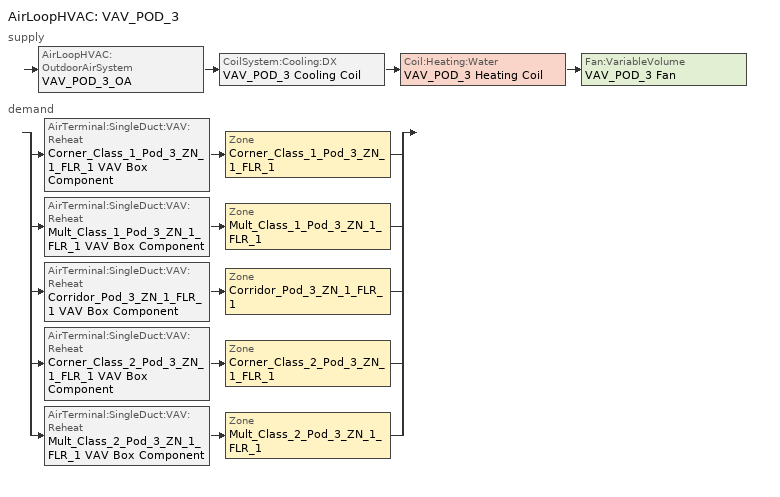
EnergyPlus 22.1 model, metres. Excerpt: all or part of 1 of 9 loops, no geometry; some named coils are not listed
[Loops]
AirLoopHVAC 'VAV_POD_3'
 supply: AirLoopHVAC:OutdoorAirSystem 'VAV_POD_3_OA' > CoilSystem:Cooling:DX 'VAV_POD_3 Cooling Coil' > Coil:Heating:Water 'VAV_POD_3 Heating Coil' > Fan:VariableVolume 'VAV_POD_3 Fan'
 demand: split
  | AirTerminal:SingleDuct:VAV:Reheat 'Corner_Class_1_Pod_3_ZN_1_FLR_1 VAV Box Component' > Zone 'Corner_Class_1_Pod_3_ZN_1_FLR_1'
  | AirTerminal:SingleDuct:VAV:Reheat 'Mult_Class_1_Pod_3_ZN_1_FLR_1 VAV Box Component' > Zone 'Mult_Class_1_Pod_3_ZN_1_FLR_1'
  | AirTerminal:SingleDuct:VAV:Reheat 'Corridor_Pod_3_ZN_1_FLR_1 VAV Box Component' > Zone 'Corridor_Pod_3_ZN_1_FLR_1'
  | AirTerminal:SingleDuct:VAV:Reheat 'Corner_Class_2_Pod_3_ZN_1_FLR_1 VAV Box Component' > Zone 'Corner_Class_2_Pod_3_ZN_1_FLR_1'
  | AirTerminal:SingleDuct:VAV:Reheat 'Mult_Class_2_Pod_3_ZN_1_FLR_1 VAV Box Component' > Zone 'Mult_Class_2_Pod_3_ZN_1_FLR_1'
[DesignSpecification:ZoneAirDistribution] Zone Air Distribution Effectiveness in Cooling Mode=1; Zone Air Distribution Effectiveness in Heating Mode=1
Name | Minimum Zone Ventilation Efficiency
VAV_Zone_AirDistribution | 0.6
CM DSZAD Building
[Sizing:System]
VAV_POD_3: Type of Load to Size On=Sensible; Design Outdoor Air Flow Rate {m3/s}=3.19887; Central Heating Maximum System Air Flow Ratio=0.3; Preheat Design Temperature {C}=7; Preheat Design Humidity Ratio {kgWater/kgDryAir}=0.008; Precool Design Temperature {C}=12.8; Precool Design Humidity Ratio {kgWater/kgDryAir}=0.008; Central Cooling Design Supply Air Temperature {C}=12.8; Central Heating Design Supply Air Temperature {C}=12.8; Type of Zone Sum to Use=Coincident; 100% Outdoor Air in Cooling=No; 100% Outdoor Air in Heating=No; Central Cooling Design Supply Air Humidity Ratio {kgWater/kgDryAir}=0.0085; Central Heating Design Supply Air Humidity Ratio {kgWater/kgDryAir}=0.008; Cooling Supply Air Flow Rate Method=DesignDay; Cooling Supply Air Flow Rate {m3/s}=0; Heating Supply Air Flow Rate Method=DesignDay; Heating Supply Air Flow Rate {m3/s}=0; System Outdoor Air Method=ZoneSum
[AirLoopHVAC]
VAV_POD_3: Design Supply Air Flow Rate {m3/s}=AUTOSIZE
[SetpointManager:Warmest]
VAV_POD_3 Supply Air Temperature Manager: Control Variable=Temperature; HVAC Air Loop=VAV_POD_3; Minimum Setpoint Temperature {C}=12.8; Maximum Setpoint Temperature {C}=15.6; Strategy=MaximumTemperature; Setpoint Node or NodeList=VAV_POD_3 Supply Equipment Outlet Node
[SetpointManager:MixedAir] Control Variable=Temperature
Name | Setpoint Node or NodeList
VAV_POD_3_CoolC SAT Manager | VAV_POD_3_CoolC-VAV_POD_3_HeatCNode
VAV_POD_3_HeatC MixedAir Manager | VAV_POD_3_HeatC-VAV_POD_3 FanNode
VAV_POD_3_OAMixed Air Temp Manager | VAV_POD_3_OA-VAV_POD_3_CoolCNode
[Controller:OutdoorAir]
VAV_POD_3_OA_Controller: Minimum Outdoor Air Flow Rate {m3/s}=AUTOSIZE; Maximum Outdoor Air Flow Rate {m3/s}=AUTOSIZE; Economizer Control Type=DifferentialDryBulb; Economizer Control Action Type=ModulateFlow; Lockout Type=LockoutWithHeating; Minimum Limit Type=FixedMinimum; Minimum Outdoor Air Schedule=MinOA_MotorizedDamper_Sched; Mechanical Ventilation Controller=VAV_POD_3_DCV; Heat Recovery Bypass Control Type=BypassWhenOAFlowGreaterThanMinimum
[CoilSystem:Cooling:DX]
VAV_POD_3 Cooling Coil: Availability Schedule=Always_On; Cooling Coil=VAV_POD_3 Cooling Coil
[Fan:VariableVolume]
VAV_POD_3 Fan: Availability Schedule=HVACOperationSchd; Fan Total Efficiency=0.6045; Pressure Rise {Pa}=1389.42; Maximum Flow Rate {m3/s}=AUTOSIZE; Fan Power Minimum Flow Rate Input Method=Fraction; Fan Power Minimum Flow Fraction=0.25; Motor Efficiency=0.93; Motor In Airstream Fraction=1; Fan Power Coefficient 1=0.0408; Fan Power Coefficient 2=0.088; Fan Power Coefficient 3=-0.0729; Fan Power Coefficient 4=0.9437; Fan Power Coefficient 5=0
[SetpointManager:OutdoorAirPretreat]
VAV_POD_3 Heat Exchanger Supply Air Temp Manager: Control Variable=Temperature; Minimum Setpoint Temperature {C}=-99; Maximum Setpoint Temperature {C}=99; Minimum Setpoint Humidity Ratio {kgWater/kgDryAir}=0.00001; Maximum Setpoint Humidity Ratio {kgWater/kgDryAir}=1; Setpoint Node or NodeList=VAV_POD_3 Heat Recovery Outlet Node
[HeatExchanger:AirToAir:SensibleAndLatent]
VAV_POD_3 OA Heat Recovery: Availability Schedule=Always_On; Nominal Supply Air Flow Rate {m3/s}=AUTOSIZE; Sensible Effectiveness at 100% Heating Air Flow=0.7; Latent Effectiveness at 100% Heating Air Flow=0.6; Sensible Effectiveness at 75% Heating Air Flow=0.7; Latent Effectiveness at 75% Heating Air Flow=0.6; Sensible Effectiveness at 100% Cooling Air Flow=0.75; Latent Effectiveness at 100% Cooling Air Flow=0.6; Sensible Effectiveness at 75% Cooling Air Flow=0.75; Latent Effectiveness at 75% Cooling Air Flow=0.6; Nominal Electric Power {W}=2345.21; Supply Air Outlet Temperature Control=Yes; Heat Exchanger Type=Rotary; Frost Control Type=ExhaustOnly; Threshold Temperature {C}=-23.3; Initial Defrost Time Fraction=0.167; Rate of Defrost Time Fraction Increase {1/K}=1.44
[Controller:MechanicalVentilation]
VAV_POD_3_DCV: Availability Schedule=MinOA_MotorizedDamper_Sched; Demand Controlled Ventilation=Yes; System Outdoor Air Method=ZoneSum; Zone 1=Corner_Class_1_Pod_3_ZN_1_FLR_1; Design Specification Outdoor Air Object Name 1=SZ DSOA Corner_Class_1_Pod_3_ZN_1_FLR_1; Design Specification Zone Air Distribution Object Name 1=CM DSZAD Building; Zone 2=Mult_Class_1_Pod_3_ZN_1_FLR_1; Design Specification Outdoor Air Object Name 2=SZ DSOA Mult_Class_1_Pod_3_ZN_1_FLR_1; Design Specification Zone Air Distribution Object Name 2=CM DSZAD Building; Zone 3=Corridor_Pod_3_ZN_1_FLR_1; Design Specification Outdoor Air Object Name 3=SZ DSOA Corridor_Pod_3_ZN_1_FLR_1; Design Specification Zone Air Distribution Object Name 3=CM DSZAD Building; Zone 4=Corner_Class_2_Pod_3_ZN_1_FLR_1; Design Specification Outdoor Air Object Name 4=SZ DSOA Corner_Class_2_Pod_3_ZN_1_FLR_1; Design Specification Zone Air Distribution Object Name 4=CM DSZAD Building; Zone 5=Mult_Class_2_Pod_3_ZN_1_FLR_1; Design Specification Outdoor Air Object Name 5=SZ DSOA Mult_Class_2_Pod_3_ZN_1_FLR_1; Design Specification Zone Air Distribution Object Name 5=CM DSZAD Building
[Coil:Cooling:DX:TwoSpeed]
VAV_POD_3 Cooling Coil: Availability Schedule=Always_On; High Speed Gross Rated Total Cooling Capacity {W} Sep 25, 2012: DX_TwoSpeedObject_from_VAV=AUTOSIZE; High Speed Gross Rated Sensible Heat Ratio Sep 25, 2012: DX_TwoSpeedObject_from_VAV=AUTOSIZE; High Speed Gross Rated Cooling COP {W/W}=3.39929; High Speed Rated Air Flow Rate {m3/s} Sep 25, 2012: DX_TwoSpeedObject_from_VAV=AUTOSIZE; Total Cooling Capacity Function of Temperature Curve=LgDX_CapFT; Total Cooling Capacity Function of Flow Fraction Curve=LgDX_CapFF; Energy Input Ratio Function of Temperature Curve=LgDX_EIRFT; Energy Input Ratio Function of Flow Fraction Curve=LgDX_EIRFF; Part Load Fraction Correlation Curve=LgDX_PLR; Low Speed Gross Rated Total Cooling Capacity {W} Sep 25, 2012: DX_TwoSpeedObject_from_VAV=AUTOSIZE; Low Speed Gross Rated Sensible Heat Ratio Sep 25, 2012: DX_TwoSpeedObject_from_VAV=AUTOSIZE; Low Speed Gross Rated Cooling COP {W/W}=3.39929; Low Speed Rated Air Flow Rate {m3/s} Sep 25, 2012: DX_TwoSpeedObject_from_VAV=AUTOSIZE; Low Speed Total Cooling Capacity Function of Temperature Curve=LgDX_CapFT; Low Speed Energy Input Ratio Function of Temperature Curve=LgDX_EIRFT
[Coil:Heating:Water]
VAV_POD_3 Heating Coil: Availability Schedule=Always_On; U-Factor Times Area Value {W/K}=AUTOSIZE; Maximum Water Flow Rate {m3/s}=AUTOSIZE; Performance Input Method=UFactorTimesAreaAndDesignWaterFlowRate; Rated Capacity {W}=AUTOSIZE; Rated Inlet Water Temperature {C}=82.22; Rated Inlet Air Temperature {C}=2.8; Rated Outlet Water Temperature {C}=54.44; Rated Outlet Air Temperature {C}=12.8
[Controller:WaterCoil]
VAV_POD_3_HeatC_Controller: Control Variable=Temperature; Action=NORMAL; Actuator Variable=FLOW; Controller Convergence Tolerance {deltaC}=0.0001; Maximum Actuated Flow {m3/s}=AUTOSIZE; Minimum Actuated Flow {m3/s}=0
[Sizing:Zone] Zone Cooling Design Supply Air Temperature Input Method=SupplyAirTemperature; Zone Cooling Design Supply Air Temperature {C}=12.8; Zone Heating Design Supply Air Temperature Input Method=SupplyAirTemperature; Zone Heating Design Supply Air Temperature {C}=40; Zone Cooling Design Supply Air Humidity Ratio {kg-H2O/kg-air}=0.0085; Zone Heating Design Supply Air Humidity Ratio {kgWater/kgDryAir}=0.008; Cooling Design Air Flow Method=DesignDay; Cooling Design Air Flow Rate {m3/s}=0; Cooling Minimum Air Flow Fraction=0; Heating Design Air Flow Method=DesignDay; Heating Design Air Flow Rate {m3/s}=0; Design Specification Zone Air Distribution Object=VAV_Zone_AirDistribution
Name | Design Specification Outdoor Air Object
Corner_Class_1_Pod_3_ZN_1_FLR_1 | SZ DSOA Corner_Class_1_Pod_3_ZN_1_FLR_1
Mult_Class_1_Pod_3_ZN_1_FLR_1 | SZ DSOA Mult_Class_1_Pod_3_ZN_1_FLR_1
Corridor_Pod_3_ZN_1_FLR_1 | SZ DSOA Corridor_Pod_3_ZN_1_FLR_1
Corner_Class_2_Pod_3_ZN_1_FLR_1 | SZ DSOA Corner_Class_2_Pod_3_ZN_1_FLR_1
Mult_Class_2_Pod_3_ZN_1_FLR_1 | SZ DSOA Mult_Class_2_Pod_3_ZN_1_FLR_1
[DesignSpecification:OutdoorAir] Outdoor Air Method=Flow/Area
Name | Outdoor Air Flow per Zone Floor Area {m3/s-m2}
SZ DSOA Corner_Class_1_Pod_3_ZN_1_FLR_1; SZ DSOA Mult_Class_1_Pod_3_ZN_1_FLR_1; SZ DSOA Corner_Class_2_Pod_3_ZN_1_FLR_1; SZ DSOA Mult_Class_2_Pod_3_ZN_1_FLR_1 | 0.0018796
SZ DSOA Corridor_Pod_3_ZN_1_FLR_1 | 0.0003048
[ZoneControl:Thermostat] Control Type Schedule=Dual Zone Control Type Sched
Name | Zone or ZoneList | Control 1
Corner_Class_1_Pod_3_ZN_1_FLR_1 Thermostat | Corner_Class_1_Pod_3_ZN_1_FLR_1 | Corner_Class_1_Pod_3_ZN_1_FLR_1 Dual SP Control
Mult_Class_1_Pod_3_ZN_1_FLR_1 Thermostat | Mult_Class_1_Pod_3_ZN_1_FLR_1 | Mult_Class_1_Pod_3_ZN_1_FLR_1 Dual SP Control
Corridor_Pod_3_ZN_1_FLR_1 Thermostat | Corridor_Pod_3_ZN_1_FLR_1 | Corridor_Pod_3_ZN_1_FLR_1 Dual SP Control
Corner_Class_2_Pod_3_ZN_1_FLR_1 Thermostat | Corner_Class_2_Pod_3_ZN_1_FLR_1 | Corner_Class_2_Pod_3_ZN_1_FLR_1 Dual SP Control
Mult_Class_2_Pod_3_ZN_1_FLR_1 Thermostat | Mult_Class_2_Pod_3_ZN_1_FLR_1 | Mult_Class_2_Pod_3_ZN_1_FLR_1 Dual SP Control
[ThermostatSetpoint:DualSetpoint] Heating Setpoint Temperature Schedule=HTGSETP_SCH_YES_OPTIMUM; Cooling Setpoint Temperature Schedule=CLGSETP_SCH_YES_OPTIMUM
Corner_Class_1_Pod_3_ZN_1_FLR_1 Dual SP Control; Mult_Class_1_Pod_3_ZN_1_FLR_1 Dual SP Control; Corridor_Pod_3_ZN_1_FLR_1 Dual SP Control; Corner_Class_2_Pod_3_ZN_1_FLR_1 Dual SP Control; Mult_Class_2_Pod_3_ZN_1_FLR_1 Dual SP Control
[Zone equipment]
Corner_Class_1_Pod_3_ZN_1_FLR_1: Corner_Class_1_Pod_3_ZN_1_FLR_1 VAV Box Component
Mult_Class_1_Pod_3_ZN_1_FLR_1: Mult_Class_1_Pod_3_ZN_1_FLR_1 VAV Box Component
Corridor_Pod_3_ZN_1_FLR_1: Corridor_Pod_3_ZN_1_FLR_1 VAV Box Component
Corner_Class_2_Pod_3_ZN_1_FLR_1: Corner_Class_2_Pod_3_ZN_1_FLR_1 VAV Box Component
Mult_Class_2_Pod_3_ZN_1_FLR_1: Mult_Class_2_Pod_3_ZN_1_FLR_1 VAV Box Component
[AirTerminal:SingleDuct:VAV:Reheat] Availability Schedule=Always_On; Maximum Air Flow Rate {m3/s}=AUTOSIZE; Zone Minimum Air Flow Input Method=Constant; Constant Minimum Air Flow Fraction=0.609; Maximum Hot Water or Steam Flow Rate {m3/s}=AUTOSIZE; Minimum Hot Water or Steam Flow Rate {m3/s}=0; Convergence Tolerance=0.001; Damper Heating Action=ReverseWithLimits; Maximum Flow Fraction During Reheat=0.5; Maximum Reheat Air Temperature {C}=40
Name | Reheat Coil
Corner_Class_1_Pod_3_ZN_1_FLR_1 VAV Box Component | Corner_Class_1_Pod_3_ZN_1_FLR_1 VAV Box Reheat Coil
Mult_Class_1_Pod_3_ZN_1_FLR_1 VAV Box Component | Mult_Class_1_Pod_3_ZN_1_FLR_1 VAV Box Reheat Coil
Corridor_Pod_3_ZN_1_FLR_1 VAV Box Component | Corridor_Pod_3_ZN_1_FLR_1 VAV Box Reheat Coil
Corner_Class_2_Pod_3_ZN_1_FLR_1 VAV Box Component | Corner_Class_2_Pod_3_ZN_1_FLR_1 VAV Box Reheat Coil
Mult_Class_2_Pod_3_ZN_1_FLR_1 VAV Box Component | Mult_Class_2_Pod_3_ZN_1_FLR_1 VAV Box Reheat Coil
[Schedule:Compact]
ALWAYS_ON: Through: 12/31, For: AllDays, Until: 24:00, 1
Dual Zone Control Type Sched: Through: 12/31, For: AllDays, Until: 24:00, 4
HVACOperationSchd: Through: 12/31, For: Weekdays SummerDesignDay WinterDesignDay, Until: 07:00, 0, Until: 21:00, 1, Until: 24:00, 0, For: WeekEnds Holidays AllOtherDays, Until: 24:00, 0
HTGSETP_SCH_YES_OPTIMUM: Through: 12/31, For: SummerDesignDay, Until: 24:00, 15.6, For: WinterDesignDay, Until: 24:00, 21, For: Weekdays, Until: 06:00, 15.6, Until: 07:00, 17.8, Until: 08:00, 20, Until: 21:00, 21, Until: 24:00, 15.6, For: WeekEnds Holidays AllOtherDays, Until: 24:00, 15.6
CLGSETP_SCH_YES_OPTIMUM: Through: 12/31, For: SummerDesignDay, Until: 24:00, 24, For: WinterDesignDay, Until: 24:00, 26.7, For: Weekdays, Until: 06:00, 26.7, Until: 07:00, 25.6, Until: 08:00, 25, Until: 21:00, 24, Until: 24:00, 26.7, For: WeekEnds Holidays AllOtherDays, Until: 24:00, 26.7
MinOA_MotorizedDamper_Sched: Through: 12/31, For: Weekdays SummerDesignDay WinterDesignDay, Until: 08:00, 0, Until: 21:00, 1, Until: 24:00, 0, For: WeekEnds Holidays AllOtherDays, Until: 24:00, 0
[Curve:Quadratic]
Name | Coefficient1 Constant | Coefficient2 x | Coefficient3 x**2 | Minimum Value of x | Maximum Value of x
LgDX_CapFF | 0.77136 | 0.34053 | -0.11088 | 0.75918 | 1.13877
LgDX_EIRFF | 1.2055 | -0.32953 | 0.12308 | 0.75918 | 1.13877
LgDX_PLR | 0.771 | 0.229 | 0 | 0 | 1
[Curve:Biquadratic] Minimum Value of x=17; Maximum Value of x=22; Minimum Value of y=29; Maximum Value of y=46
Name | Coefficient1 Constant | Coefficient2 x | Coefficient3 x**2 | Coefficient4 y | Coefficient5 y**2 | Coefficient6 x*y
LgDX_CapFT | 0.42415 | 0.04426 | -0.00042 | 0.00333 | -0.00008 | -0.00021
LgDX_EIRFT | 1.23649 | -0.02431 | 0.00057 | -0.01434 | 0.00063 | -0.00038
